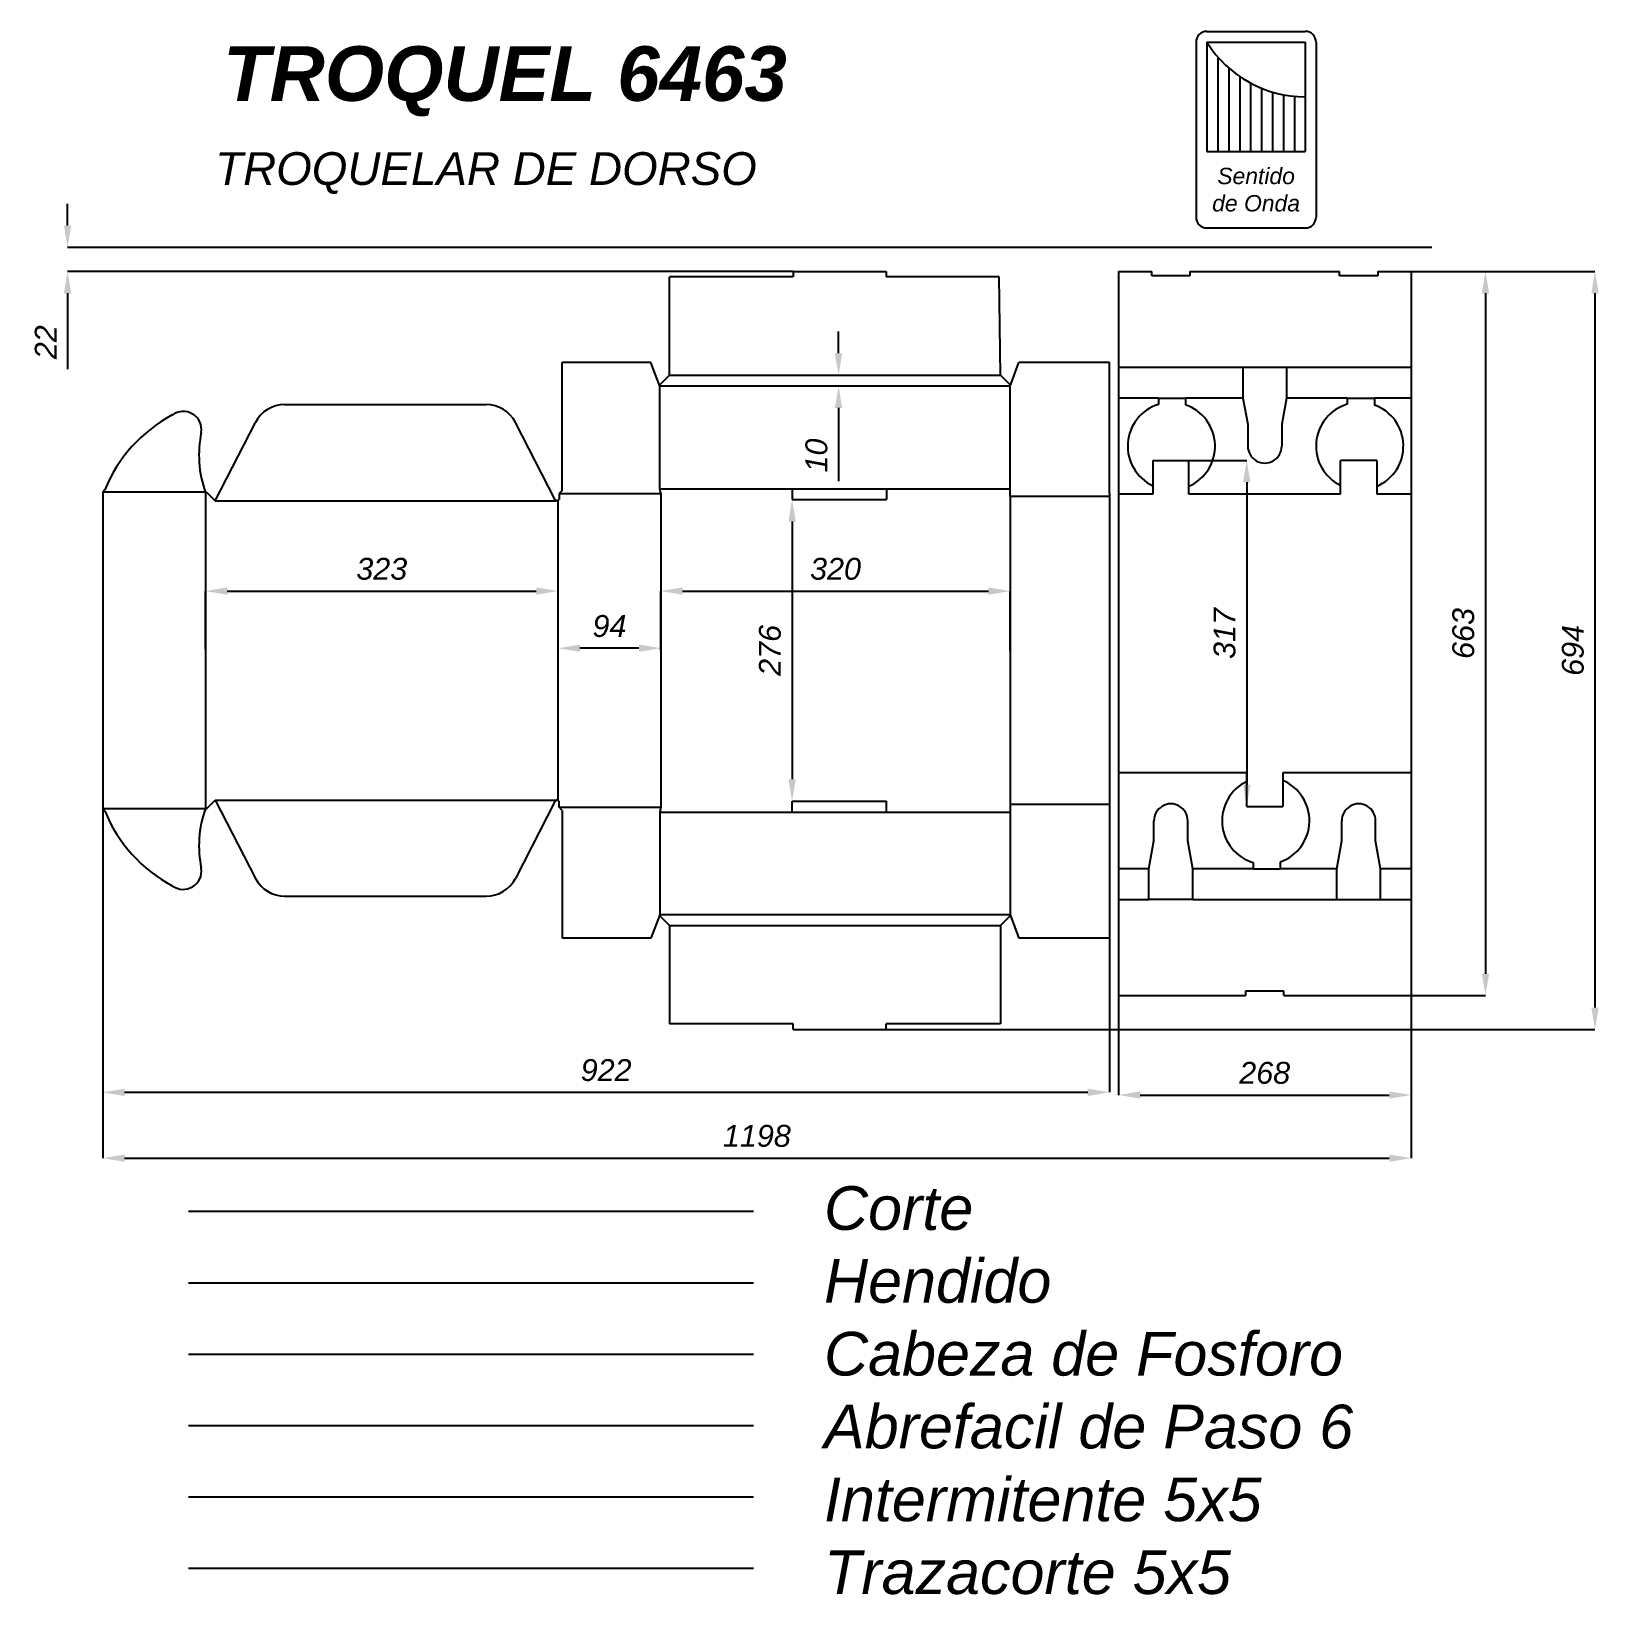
# Model space of a CAD drawing. Header units: inches. Extents: x 2 to 1437, y 7 to 1439.
import ezdxf

# ---------------------------------------------------------------- set-up
doc = ezdxf.new("R2010")
doc.units = ezdxf.units.IN
doc.header["$MEASUREMENT"] = 0
doc.layers.add('Referencias', color=5, linetype='Continuous')
doc.layers.add('Troquel', color=4, linetype='Continuous')
doc.styles.add('Pablo', font='ariali.ttf')
doc.styles.add('PDS', font='ariali.ttf')
doc.dimstyles.new('Pablo', dxfattribs={"dimscale": 10, "dimtxt": 2, "dimasz": 2, "dimexe": 0, "dimexo": 0, "dimgap": 1, "dimtad": 1, "dimdec": 1, "dimtxsty": 'Pablo', "dimcen": 0, "dimadec": 0, "dimazin": 0, "dimtfac": 1, "dimtdec": 1, "dimtofl": 0, "dimtmove": 0, "dimatfit": 3, "dimfxl": 1, "dimarcsym": 0})

# ---------------------------------------------------------------- blocks, each defined once
blk = doc.blocks.new('A$C2eb1bb28')
for p, q in [((10, 180), (100, 180)), ((0, 170), (0, 10)), ((10, 170), (10, 70)), ((10, 170), (100, 170)), ((100, 170), (100, 70)), ((110, 170), (110, 10)), ((20, 156.5), (20, 70)), ((30, 146.4), (30, 70)), ((40, 138.6), (40, 70)), ((50, 132.5), (50, 70)), ((60, 127.8), (60, 70)), ((70, 124.3), (70, 70)), ((80, 121.9), (80, 70)), ((90, 120.5), (90, 70)), ((10, 70), (100, 70)), ((10, 0), (100, 0))]:
    blk.add_line(p, q)
for centre, radius, start, end in [((10, 170), 10, 90, 180), ((100, 170), 10, 0, 90), ((100, 226), 106, 211.8908, 270), ((10, 10), 10, 180, 270), ((100, 10), 10, 270, 0)]:
    blk.add_arc(centre, radius, start, end)
at = {"insert": (55, 35), "char_height": 15, "width": 90, "attachment_point": 5, "style": 'PDS'}
blk.add_mtext('Sentido\\Pde Onda', dxfattribs=at)
blk = doc.blocks.new('*D17')
at = {"layer": 'Defpoints', "color": 0, "transparency": 16777216}
for p in [(898.1, 926.3), (578.1, 872), (898.1, 872)]:
    blk.add_point(p, dxfattribs=at)
at = {"layer": 'Referencias', "color": 0, "lineweight": -2, "transparency": 16777216}
for p, q in [((578.1, 872), (578.1, 926.3)), ((598.1, 926.3), (878.1, 926.3)), ((898.1, 872), (898.1, 926.3))]:
    blk.add_line(p, q, dxfattribs=at)
at = {"layer": 'Referencias', "color": 0, "transparency": 16777216}
for points in [[(598.1, 929.7), (598.1, 923), (578.1, 926.3)], [(878.1, 929.7), (878.1, 923), (898.1, 926.3)]]:
    blk.add_solid(points, dxfattribs=at)
at = {"layer": 'Referencias', "color": 0, "transparency": 16777216, "insert": (738.1, 946.6), "char_height": 20, "attachment_point": 5, "style": 'Pablo'}
blk.add_mtext('320', dxfattribs=at)
blk = doc.blocks.new('*D18')
at = {"layer": 'Defpoints', "color": 0, "transparency": 16777216}
for p in [(484.1, 874), (484.1, 872), (578.1, 874)]:
    blk.add_point(p, dxfattribs=at)
at = {"layer": 'Referencias', "color": 0, "lineweight": -2, "transparency": 16777216}
for p, q in [((484.1, 872), (484.1, 874)), ((558.1, 874), (504.1, 874))]:
    blk.add_line(p, q, dxfattribs=at)
at = {"layer": 'Referencias', "color": 0, "transparency": 16777216}
for points in [[(504.1, 877.4), (504.1, 870.7), (484.1, 874)], [(558.1, 877.4), (558.1, 870.7), (578.1, 874)]]:
    blk.add_solid(points, dxfattribs=at)
at = {"layer": 'Referencias', "color": 0, "transparency": 16777216, "insert": (531.1, 894.2), "char_height": 20, "attachment_point": 5, "style": 'Pablo'}
blk.add_mtext('94', dxfattribs=at)
blk = doc.blocks.new('*D15')
at = {"layer": 'Defpoints', "color": 0, "transparency": 16777216}
for p in [(698.3, 1010), (698.3, 734), (698.3, 734)]:
    blk.add_point(p, dxfattribs=at)
at = {"layer": 'Referencias', "color": 0, "lineweight": -2, "transparency": 16777216}
blk.add_line((698.3, 990), (698.3, 754), dxfattribs=at)
at = {"layer": 'Referencias', "color": 0, "transparency": 16777216}
for points in [[(695, 990), (701.7, 990), (698.3, 1010)], [(695, 754), (701.7, 754), (698.3, 734)]]:
    blk.add_solid(points, dxfattribs=at)
at = {"layer": 'Referencias', "color": 0, "transparency": 16777216, "insert": (678.1, 872), "char_height": 20, "attachment_point": 5, "rotation": 90, "style": 'Pablo'}
blk.add_mtext('276', dxfattribs=at)
blk = doc.blocks.new('*D19')
at = {"layer": 'Defpoints', "color": 0, "transparency": 16777216}
for p in [(740.9, 1124), (740.9, 1114), (740.9, 1114)]:
    blk.add_point(p, dxfattribs=at)
at = {"layer": 'Referencias', "color": 0, "lineweight": -2, "transparency": 16777216}
for p, q in [((740.9, 1144), (740.9, 1164)), ((740.9, 1094), (740.9, 1026.8))]:
    blk.add_line(p, q, dxfattribs=at)
at = {"layer": 'Referencias', "color": 0, "transparency": 16777216}
for points in [[(737.5, 1144), (744.2, 1144), (740.9, 1124)], [(737.5, 1094), (744.2, 1094), (740.9, 1114)]]:
    blk.add_solid(points, dxfattribs=at)
at = {"layer": 'Referencias', "color": 0, "transparency": 16777216, "insert": (720.7, 1050.4), "char_height": 20, "attachment_point": 5, "rotation": 90, "style": 'Pablo'}
blk.add_mtext('10', dxfattribs=at)
blk = doc.blocks.new('*D16')
at = {"layer": 'Defpoints', "color": 0, "transparency": 16777216}
for p in [(484.1, 926.3), (161.1, 873), (484.1, 873.5)]:
    blk.add_point(p, dxfattribs=at)
at = {"layer": 'Referencias', "color": 0, "lineweight": -2, "transparency": 16777216}
for p, q in [((161.1, 873), (161.1, 926.3)), ((181.1, 926.3), (464.1, 926.3)), ((484.1, 873.5), (484.1, 926.3))]:
    blk.add_line(p, q, dxfattribs=at)
at = {"layer": 'Referencias', "color": 0, "transparency": 16777216}
for points in [[(181.1, 929.7), (181.1, 923), (161.1, 926.3)], [(464.1, 929.7), (464.1, 923), (484.1, 926.3)]]:
    blk.add_solid(points, dxfattribs=at)
at = {"layer": 'Referencias', "color": 0, "transparency": 16777216, "insert": (322.6, 946.6), "char_height": 20, "attachment_point": 5, "style": 'Pablo'}
blk.add_mtext('323', dxfattribs=at)
blk = doc.blocks.new('*D20')
at = {"layer": 'Defpoints', "color": 0, "transparency": 16777216}
for p in [(67.1, 727), (1265.1, 556), (1265.1, 407.1)]:
    blk.add_point(p, dxfattribs=at)
at = {"layer": 'Referencias', "color": 0, "lineweight": -2, "transparency": 16777216}
for p, q in [((67.1, 727), (67.1, 407.1)), ((1265.1, 556), (1265.1, 407.1)), ((87.1, 407.1), (1245.1, 407.1))]:
    blk.add_line(p, q, dxfattribs=at)
at = {"layer": 'Referencias', "color": 0, "transparency": 16777216}
for points in [[(87.1, 410.5), (87.1, 403.8), (67.1, 407.1)], [(1245.1, 410.5), (1245.1, 403.8), (1265.1, 407.1)]]:
    blk.add_solid(points, dxfattribs=at)
at = {"layer": 'Referencias', "color": 0, "transparency": 16777216, "insert": (666.1, 427.4), "char_height": 20, "attachment_point": 5, "style": 'Pablo'}
blk.add_mtext('1198', dxfattribs=at)
blk = doc.blocks.new('*D21')
at = {"layer": 'Defpoints', "color": 0, "transparency": 16777216}
for p in [(1265.1, 1219), (1265.1, 556), (1333.2, 556)]:
    blk.add_point(p, dxfattribs=at)
at = {"layer": 'Referencias', "color": 0, "lineweight": -2, "transparency": 16777216}
for p, q in [((1265.1, 1219), (1333.2, 1219)), ((1333.2, 1199), (1333.2, 576)), ((1265.1, 556), (1333.2, 556))]:
    blk.add_line(p, q, dxfattribs=at)
at = {"layer": 'Referencias', "color": 0, "transparency": 16777216}
for points in [[(1329.9, 1199), (1336.6, 1199), (1333.2, 1219)], [(1329.9, 576), (1336.6, 576), (1333.2, 556)]]:
    blk.add_solid(points, dxfattribs=at)
at = {"layer": 'Referencias', "color": 0, "transparency": 16777216, "insert": (1313, 887.5), "char_height": 20, "attachment_point": 5, "rotation": 90, "style": 'Pablo'}
blk.add_mtext('663', dxfattribs=at)
blk = doc.blocks.new('*D22')
at = {"layer": 'Defpoints', "color": 0, "transparency": 16777216}
for p in [(1265.1, 1219), (784.3, 525), (1433.5, 525)]:
    blk.add_point(p, dxfattribs=at)
at = {"layer": 'Referencias', "color": 0, "lineweight": -2, "transparency": 16777216}
for p, q in [((1265.1, 1219), (1433.5, 1219)), ((1433.5, 1199), (1433.5, 545)), ((784.3, 525), (1433.5, 525))]:
    blk.add_line(p, q, dxfattribs=at)
at = {"layer": 'Referencias', "color": 0, "transparency": 16777216}
for points in [[(1430.2, 1199), (1436.9, 1199), (1433.5, 1219)], [(1430.2, 545), (1436.9, 545), (1433.5, 525)]]:
    blk.add_solid(points, dxfattribs=at)
at = {"layer": 'Referencias', "color": 0, "transparency": 16777216, "insert": (1413.3, 872), "char_height": 20, "attachment_point": 5, "rotation": 90, "style": 'Pablo'}
blk.add_mtext('694', dxfattribs=at)
blk = doc.blocks.new('*D23')
at = {"layer": 'Defpoints', "color": 0, "transparency": 16777216}
for p in [(67.1, 727), (989.1, 608.5), (989.1, 467.4)]:
    blk.add_point(p, dxfattribs=at)
at = {"layer": 'Referencias', "color": 0, "lineweight": -2, "transparency": 16777216}
for p, q in [((67.1, 727), (67.1, 467.4)), ((989.1, 608.5), (989.1, 467.4)), ((87.1, 467.4), (969.1, 467.4))]:
    blk.add_line(p, q, dxfattribs=at)
at = {"layer": 'Referencias', "color": 0, "transparency": 16777216}
for points in [[(87.1, 470.7), (87.1, 464), (67.1, 467.4)], [(969.1, 470.7), (969.1, 464), (989.1, 467.4)]]:
    blk.add_solid(points, dxfattribs=at)
at = {"layer": 'Referencias', "color": 0, "transparency": 16777216, "insert": (528.1, 487.6), "char_height": 20, "attachment_point": 5, "style": 'Pablo'}
blk.add_mtext('922', dxfattribs=at)
blk = doc.blocks.new('*D24')
at = {"layer": 'Defpoints', "color": 0, "transparency": 16777216}
for p in [(1061.6, 1046), (1114.6, 729), (1114.6, 729)]:
    blk.add_point(p, dxfattribs=at)
at = {"layer": 'Referencias', "color": 0, "lineweight": -2, "transparency": 16777216}
for p, q in [((1061.6, 1046), (1114.6, 1046)), ((1114.6, 1026), (1114.6, 749))]:
    blk.add_line(p, q, dxfattribs=at)
at = {"layer": 'Referencias', "color": 0, "transparency": 16777216}
for points in [[(1111.3, 1026), (1118, 1026), (1114.6, 1046)], [(1111.3, 749), (1118, 749), (1114.6, 729)]]:
    blk.add_solid(points, dxfattribs=at)
at = {"layer": 'Referencias', "color": 0, "transparency": 16777216, "insert": (1094.4, 887.5), "char_height": 20, "attachment_point": 5, "rotation": 90, "style": 'Pablo'}
blk.add_mtext('317', dxfattribs=at)
blk = doc.blocks.new('*D25')
at = {"layer": 'Defpoints', "color": 0, "transparency": 16777216}
for p in [(997.1, 556), (1265.1, 556), (1265.1, 464.9)]:
    blk.add_point(p, dxfattribs=at)
at = {"layer": 'Referencias', "color": 0, "lineweight": -2, "transparency": 16777216}
for p, q in [((997.1, 556), (997.1, 464.9)), ((1265.1, 556), (1265.1, 464.9)), ((1017.1, 464.9), (1245.1, 464.9))]:
    blk.add_line(p, q, dxfattribs=at)
at = {"layer": 'Referencias', "color": 0, "transparency": 16777216}
for points in [[(1017.1, 468.2), (1017.1, 461.6), (997.1, 464.9)], [(1245.1, 468.2), (1245.1, 461.6), (1265.1, 464.9)]]:
    blk.add_solid(points, dxfattribs=at)
at = {"layer": 'Referencias', "color": 0, "transparency": 16777216, "insert": (1131.1, 485.1), "char_height": 20, "attachment_point": 5, "style": 'Pablo'}
blk.add_mtext('268', dxfattribs=at)
blk = doc.blocks.new('*D26')
at = {"layer": 'Defpoints', "color": 0, "transparency": 16777216}
for p in [(34.9, 1241), (80.5, 1241), (699.3, 1219)]:
    blk.add_point(p, dxfattribs=at)
at = {"layer": 'Referencias', "color": 0, "lineweight": -2, "transparency": 16777216}
for p, q in [((34.9, 1261), (34.9, 1281)), ((80.5, 1241), (34.9, 1241)), ((699.3, 1219), (34.9, 1219)), ((34.9, 1199), (34.9, 1129.4))]:
    blk.add_line(p, q, dxfattribs=at)
at = {"layer": 'Referencias', "color": 0, "transparency": 16777216}
for points in [[(31.6, 1261), (38.3, 1261), (34.9, 1241)], [(31.6, 1199), (38.3, 1199), (34.9, 1219)]]:
    blk.add_solid(points, dxfattribs=at)
at = {"layer": 'Referencias', "color": 0, "transparency": 16777216, "insert": (14.9, 1154.2), "char_height": 20, "attachment_point": 5, "rotation": 90, "style": 'Pablo'}
blk.add_mtext('22', dxfattribs=at)

msp = doc.modelspace()

# ---------------------------------------------------------------- linework, layer by layer
at = {"color": 1}
msp.add_line((662.88, 358.14), (145.71, 358.14), dxfattribs=at)
at = {"color": 2}
msp.add_line((662.88, 292.79), (145.71, 292.79), dxfattribs=at)
at = {"color": 4}
msp.add_line((662.88, 227.45), (145.71, 227.45), dxfattribs=at)
at = {"color": 5}
msp.add_line((662.88, 162.1), (145.71, 162.1), dxfattribs=at)
at = {"color": 6}
msp.add_line((662.88, 96.75), (145.71, 96.75), dxfattribs=at)
at = {"color": 3}
msp.add_line((662.88, 31.4), (145.71, 31.4), dxfattribs=at)
at = {"layer": 'Troquel', "color": 2}
msp.add_line((1284.06, 1241.02), (80.51, 1241.02), dxfattribs=at)
at = {"layer": 'Troquel', "color": 1, "linetype": 'Continuous'}
for p, q in [((699.34, 1214.02), (586.09, 1214.02)), ((699.34, 1219.02), (784.34, 1219.02)), ((699.34, 1219.02), (699.34, 1214.02)), ((784.34, 1219.02), (784.34, 1214.02)), ((888.09, 1214.02), (784.34, 1214.02)), ((997.12, 1219.02), (997.12, 556.01)), ((997.12, 1219.02), (1027.62, 1219.02)), ((1062.62, 1219.02), (1199.62, 1219.02)), ((1234.62, 1219.02), (1265.12, 1219.02)), ((1265.12, 1219.02), (1265.12, 556.01)), ((569.09, 1135.52), (487.93, 1135.52)), ((577.09, 1114.02), (569.09, 1135.52)), ((898.09, 1114.02), (906.09, 1135.52)), ((989.09, 1135.52), (906.09, 1135.52)), ((989.09, 1015.52), (989.09, 1135.52)), ((1151.12, 1131.02), (1111.12, 1131.02)), ((1111.12, 1131.02), (1111.12, 1103.02)), ((1151.12, 1131.02), (1151.12, 1103.02)), ((577.09, 1020.02), (577.09, 1115.02)), ((898.09, 1013.02), (898.09, 1114.02)), ((233.64, 1097.02), (418.34, 1097.02)), ((1111.12, 1103.02), (1115.62, 1079.18)), ((1151.12, 1103.02), (1146.62, 1079.18)), ((170.09, 1009.02), (206.96, 1080.73)), ((481.46, 1009.87), (445.02, 1080.73)), ((1115.62, 1079.18), (1115.62, 1059.02)), ((1146.62, 1079.18), (1146.62, 1059.02)), ((1028.62, 1046.02), (1028.62, 1015.02)), ((1028.62, 1046.02), (1061.62, 1046.02)), ((1061.62, 1015.02), (1061.62, 1046.02)), ((1200.62, 1015.02), (1200.62, 1046.02)), ((1233.62, 1046.02), (1200.62, 1046.02)), ((1233.62, 1046.02), (1233.62, 1015.02)), ((69.09, 1019.02), (67.09, 1017.02)), ((578.09, 1015.52), (577.09, 1020.02)), ((698.34, 1020.02), (784.84, 1020.02)), ((698.34, 1020.02), (698.34, 1010.02)), ((784.84, 1020.02), (784.84, 1010.02)), ((67.09, 1017.02), (67.09, 727.02)), ((484.93, 1015.52), (484.93, 1010.22)), ((698.34, 1010.02), (784.84, 1010.02)), ((989.09, 1015.52), (989.09, 728.52)), ((1114.62, 729.02), (1114.62, 760.01)), ((1147.62, 760.01), (1147.62, 729.02)), ((170.15, 735.02), (207.03, 663.3)), ((481.46, 734.16), (445.02, 663.3)), ((484.93, 728.52), (484.93, 733.82)), ((698.34, 724.02), (698.34, 734.02)), ((698.34, 734.02), (784.84, 734.02)), ((784.84, 724.02), (784.84, 734.02)), ((69.09, 725.02), (67.09, 727.02)), ((578.09, 728.52), (577.09, 724.02)), ((577.09, 724.02), (577.09, 630.02)), ((698.34, 724.02), (784.84, 724.02)), ((898.09, 731.02), (898.09, 630.02)), ((989.09, 728.52), (989.09, 608.52)), ((1114.62, 729.02), (1147.62, 729.02)), ((1029.62, 697.52), (1029.62, 716.01)), ((1060.62, 697.52), (1060.62, 716.01)), ((1201.62, 697.52), (1201.62, 716.01)), ((1232.62, 697.52), (1232.62, 716.01)), ((1025.12, 672.01), (1029.62, 697.52)), ((1065.12, 672.01), (1060.62, 697.52)), ((1197.12, 672.01), (1201.62, 697.52)), ((1237.12, 672.01), (1232.62, 697.52)), ((1025.12, 644.01), (1025.12, 672.01)), ((1065.12, 644.01), (1065.12, 672.01)), ((1197.12, 644.01), (1197.12, 672.01)), ((1237.12, 644.01), (1237.12, 672.01)), ((233.71, 647.02), (418.34, 647.02)), ((1065.12, 644.01), (1025.12, 644.01)), ((1197.12, 644.01), (1237.12, 644.01)), ((577.09, 630.02), (569.09, 608.52)), ((898.09, 630.02), (906.09, 608.52)), ((569.09, 608.52), (487.93, 608.52)), ((989.09, 608.52), (906.09, 608.52)), ((997.12, 556.01), (1113.62, 556.01)), ((1148.62, 556.01), (1265.12, 556.01)), ((699.34, 530.02), (586.09, 530.02)), ((699.34, 525.02), (699.34, 530.02)), ((699.34, 525.02), (784.34, 525.02)), ((889.09, 530.02), (784.34, 530.02)), ((784.34, 525.02), (784.34, 530.02))]:
    msp.add_line(p, q, dxfattribs=at)
at = {"layer": 'Troquel', "color": 1}
for p, q in [((586.09, 1124.02), (586.09, 1214.02)), ((889.09, 1124.02), (888.09, 1214.02)), ((1027.62, 1215.02), (1027.62, 1219.02)), ((1062.62, 1215.02), (1027.62, 1215.02)), ((1062.62, 1219.02), (1062.62, 1215.02)), ((1199.62, 1215.02), (1199.62, 1219.02)), ((1234.62, 1215.02), (1199.62, 1215.02)), ((1234.62, 1219.02), (1234.62, 1215.02)), ((487.93, 1018.52), (487.93, 1135.52)), ((577.09, 1115.02), (586.09, 1124.02)), ((898.09, 1115.02), (889.09, 1124.02)), ((898.09, 1114.02), (898.09, 1115.02)), ((1033.7, 1103.02), (1033.7, 1097.19)), ((1033.7, 1103.02), (1058.7, 1103.02)), ((1058.7, 1103.02), (1058.7, 1096.82)), ((1206.59, 1103.02), (1206.59, 1097.34)), ((1206.59, 1103.02), (1231.59, 1103.02)), ((1231.59, 1103.02), (1231.59, 1096.66)), ((161.09, 1017.02), (162.09, 1017.02)), ((162.09, 1017.02), (170.09, 1009.02)), ((487.93, 1018.52), (484.93, 1015.52)), ((162.15, 727.02), (170.15, 735.02)), ((161.15, 727.02), (162.15, 727.02)), ((487.93, 725.52), (484.93, 728.52)), ((487.93, 725.52), (487.93, 608.52)), ((1120.58, 677.69), (1120.58, 672.01)), ((1145.58, 672.01), (1145.58, 678.37)), ((1120.58, 672.01), (1145.58, 672.01)), ((577.09, 629.02), (577.09, 630.02)), ((577.09, 629.02), (586.09, 620.02)), ((586.09, 620.02), (586.09, 530.02)), ((898.09, 629.02), (889.09, 620.02)), ((889.09, 620.02), (889.09, 530.02)), ((898.09, 629.02), (898.09, 630.02)), ((1148.62, 560.01), (1113.62, 560.01)), ((1113.62, 560.01), (1113.62, 556.01)), ((1148.62, 556.01), (1148.62, 560.01))]:
    msp.add_line(p, q, dxfattribs=at)
at = {"layer": 'Troquel', "color": 2, "linetype": 'Continuous'}
for p, q in [((586.09, 1124.02), (889.09, 1124.02)), ((1111.12, 1131.02), (997.12, 1131.02)), ((1265.12, 1131.02), (1151.12, 1131.02)), ((898.09, 1114.02), (577.09, 1114.02)), ((1033.7, 1103.02), (997.12, 1103.02)), ((1111.12, 1103.02), (1058.7, 1103.02)), ((1206.59, 1103.02), (1151.12, 1103.02)), ((1265.12, 1103.02), (1231.59, 1103.02)), ((577.09, 1020.02), (698.34, 1020.02)), ((784.84, 1020.02), (898.09, 1020.02)), ((161.09, 1017.02), (67.09, 1017.02)), ((161.09, 1017.02), (161.09, 727.02)), ((170.09, 1009.02), (483.09, 1009.02)), ((484.09, 734.75), (484.09, 1009.28)), ((484.93, 1015.52), (578.09, 1015.52)), ((578.09, 1015.52), (578.09, 728.52)), ((898.09, 1013.02), (898.09, 731.02)), ((989.09, 1013.02), (898.09, 1013.02)), ((170.15, 735.02), (483.09, 735.02)), ((161.09, 727.02), (67.09, 727.02)), ((484.93, 728.52), (578.09, 728.52)), ((577.09, 724.02), (698.34, 724.02)), ((784.84, 724.02), (898.09, 724.02)), ((989.09, 731.02), (898.09, 731.02)), ((1025.12, 672.01), (997.12, 672.01)), ((1120.58, 672.01), (1065.12, 672.01)), ((1197.12, 672.01), (1145.58, 672.01)), ((1265.12, 672.01), (1237.12, 672.01)), ((1265.12, 672.01), (1237.12, 672.01)), ((997.12, 644.01), (1025.12, 644.01)), ((1065.12, 644.01), (1197.12, 644.01)), ((1237.12, 644.01), (1265.12, 644.01)), ((898.09, 630.02), (577.09, 630.02)), ((586.09, 620.02), (889.09, 620.02))]:
    msp.add_line(p, q, dxfattribs=at)
at = {"layer": 'Troquel', "color": 6, "linetype": 'Continuous'}
for p, q in [((1028.62, 1015.02), (997.12, 1015.02)), ((1200.62, 1015.02), (1061.62, 1015.02)), ((1265.12, 1015.02), (1233.62, 1015.02)), ((1114.62, 760.01), (997.12, 760.01)), ((1265.12, 760.01), (1147.62, 760.01))]:
    msp.add_line(p, q, dxfattribs=at)
at = {"layer": 'Troquel', "color": 1, "linetype": 'Continuous'}
for centre, radius, start, end in [((140.8, 1074.03), 16.78, 351.45308, 126.44315), ((233.64, 1067.02), 30, 90, 152.79203), ((418.34, 1067.02), 30, 27.20797, 90), ((1045.63, 1059.02), 40, 107.36049, 244.8262), ((1045.63, 1059.02), 40, 293.55574, 70.93611), ((1218.06, 1059.02), 40, 106.66727, 244.15731), ((1218.06, 1059.02), 40, 292.89868, 70.23335), ((194.06, 968.48), 134.8, 117.97304, 157.98045), ((256.29, 1050.88), 101.04, 168.19884, 199.57851), ((1131.12, 1059.02), 15.5, 179.99891, 0.00109), ((483.09, 1011.02), 2, 215.00469, 336.47532), ((1132.06, 716.01), 40, 115.84253, 253.33285), ((1132.06, 716.01), 40, 289.76653, 67.10148), ((483.09, 733.02), 2, 23.53928, 145.0134), ((194.06, 775.56), 134.8, 202.01949, 242.02734), ((256.29, 693.16), 101.04, 160.42192, 191.80152), ((1045.12, 716.01), 15.5, 359.99968, 180.00032), ((1217.12, 716.01), 15.5, 359.99968, 180.00032), ((140.8, 670), 16.78, 233.55688, 8.54499), ((233.71, 677.02), 30, 207.20856, 270), ((418.34, 677.02), 30, 270, 332.79173)]:
    msp.add_arc(centre, radius, start, end, dxfattribs=at)

# ---------------------------------------------------------------- block references
msp.add_blockref('A$C2eb1bb28', (1068.22, 1258.79))

# ---------------------------------------------------------------- texts
at = {"attachment_point": 1, "style": 'Pablo'}
for s, insert, char_height, width in [('{\\fArial|b1|i1|c0|p34;TROQUEL 6463}', (177.36, 1425.13), 50, 878.301), ('TROQUELAR DE DORSO', (170.1, 1328.17), 30, 809.4623)]:
    msp.add_mtext(s, dxfattribs=dict(at, insert=insert, char_height=char_height, width=width))
at = {"insert": (727.59, 381.43), "char_height": 40, "attachment_point": 1, "style": 'Pablo'}
msp.add_mtext_dynamic_manual_height_columns('Corte\\PHendido\\PCabeza de Fosforo\\PAbrefacil de Paso 6 \\PIntermitente 5x5 \\PTrazacorte 5x5', width=782.2629, gutter_width=12.5, heights=[0], dxfattribs=at)

# ---------------------------------------------------------------- dimensions: what is measured, and where the dimension line sits
at = {"layer": 'Referencias', "color": 7}
dim = msp.add_linear_dim(base=(34.93, 1241.02), p1=(699.34, 1219.02), p2=(80.51, 1241.02), angle=90, dimstyle='Pablo', dxfattribs=at)
dim.commit()
dim.dimension.update_dxf_attribs({"geometry": '*D26', "text_midpoint": (34.93, 1154.21), "dimtype": 160})
for base, p1, p2, picture, middle in [((1433.52, 525.02), (1265.12, 1219.02), (784.34, 525.02), '*D22', (1413.31, 872.02)), ((1333.24, 556.01), (1265.12, 1219.02), (1265.12, 556.01), '*D21', (1313.03, 887.51)), ((740.87, 1114.02), (740.87, 1124.02), (740.87, 1114.02), '*D19', (720.66, 1050.42)), ((1114.62, 729.02), (1061.62, 1046.02), (1114.62, 729.02), '*D24', (1094.41, 887.52)), ((698.34, 734.02), (698.34, 1010.02), (698.34, 734.02), '*D15', (678.13, 872.02))]:
    dim = msp.add_linear_dim(base=base, p1=p1, p2=p2, angle=90, dimstyle='Pablo', dxfattribs=at)
    dim.commit()
    dim.dimension.update_dxf_attribs({"geometry": picture, "text_midpoint": middle})
for base, p1, p2, picture, middle in [((484.09, 926.34), (161.09, 873.02), (484.09, 873.52), '*D16', (322.59, 926.34)), ((898.09, 926.34), (578.09, 872.02), (898.09, 872.02), '*D17', (738.09, 926.34)), ((1265.12, 407.14), (67.09, 727.02), (1265.12, 556.01), '*D20', (666.11, 407.14))]:
    dim = msp.add_linear_dim(base=base, p1=p1, p2=p2, dimstyle='Pablo', dxfattribs=at)
    dim.commit()
    dim.dimension.update_dxf_attribs({"geometry": picture, "text_midpoint": middle, "dimtype": 160})
for base, p1, p2, picture, middle in [((484.09, 874.02), (578.09, 874.02), (484.09, 872.02), '*D18', (531.09, 894.23)), ((989.09, 467.37), (67.09, 727.02), (989.09, 608.52), '*D23', (528.09, 487.58)), ((1265.12, 464.89), (997.12, 556.01), (1265.12, 556.01), '*D25', (1131.12, 485.11))]:
    dim = msp.add_linear_dim(base=base, p1=p1, p2=p2, dimstyle='Pablo', dxfattribs=at)
    dim.commit()
    dim.dimension.update_dxf_attribs({"geometry": picture, "text_midpoint": middle})

doc.saveas('drawing.dxf')
